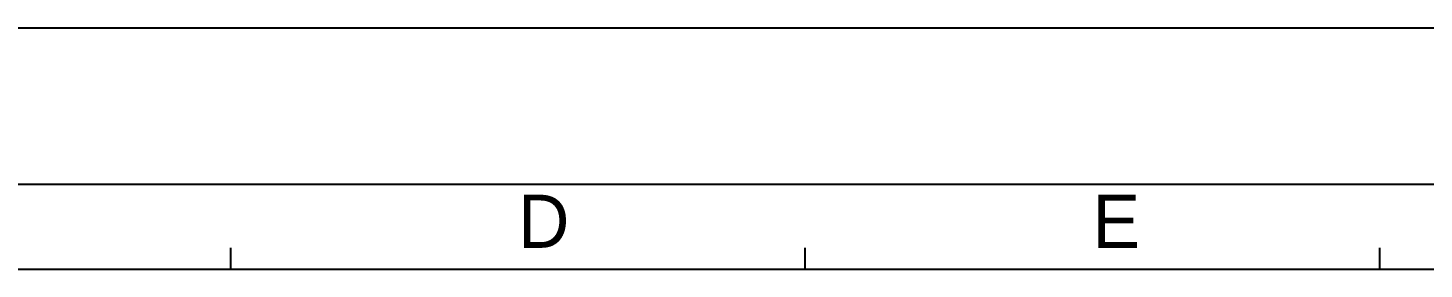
# Model space of a CAD drawing. Header units: millimetres. Extents: x 0 to 594, y 0 to 420.
# Drawn here: x 169.4 to 300.6, y 397.3 to 420 of the extents above; entities that cross this region are included whole.
import ezdxf

# ---------------------------------------------------------------- set-up
doc = ezdxf.new("R2010")
doc.units = ezdxf.units.MM
doc.header["$LTSCALE"] = 32.67
doc.layers.get('0').update_dxf_attribs({"linetype": 'CONTINUOUS'})
doc.styles.add('TEXTSTYLE_2', font='txt')

msp = doc.modelspace()

# ---------------------------------------------------------------- linework, layer by layer
at = {"color": 7, "linetype": 'CONTINUOUS'}
for p, q in [((0, 420), (594, 420)), ((20.42, 405.31), (571.42, 405.31)), ((188.42, 397.31), (188.42, 399.31)), ((242.42, 397.31), (242.42, 399.31)), ((296.42, 397.31), (296.42, 399.31)), ((26.42, 397.31), (564.92, 397.31))]:
    msp.add_line(p, q, dxfattribs=at)

# ---------------------------------------------------------------- texts
at = {"color": 7, "linetype": 'CONTINUOUS', "char_height": 5, "width": 5, "attachment_point": 1, "line_spacing_factor": 0.9, "style": 'TEXTSTYLE_2'}
for s, insert in [('D', (215.42, 404.31)), ('E', (269.42, 404.31))]:
    msp.add_mtext(s, dxfattribs=dict(at, insert=insert))

doc.saveas('drawing.dxf')
